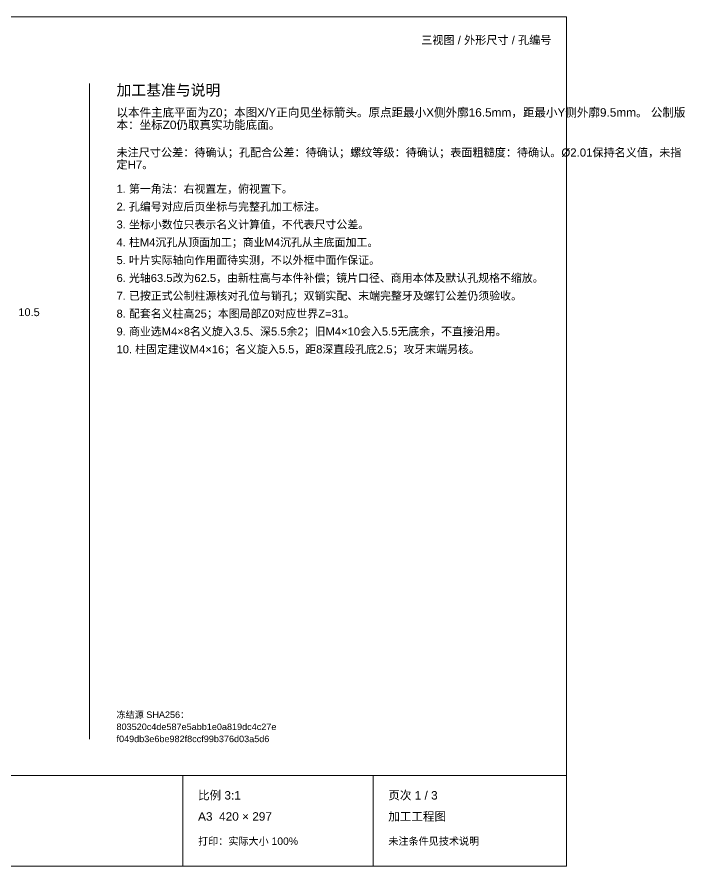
# Paper-space layout '01_三视图' of a CAD drawing. Header units: millimetres. Extents: x 8 to 451, y 8 to 289.
# Drawn here: x 230 to 451.2, y 8 to 289 of the extents above; entities that cross this region are included whole.
import ezdxf
from ezdxf.enums import TextEntityAlignment as Align

# ---------------------------------------------------------------- set-up
doc = ezdxf.new("R2010")
doc.units = ezdxf.units.MM
doc.layers.add('ANNOTATIONS', color=7, linetype='CONTINUOUS', lineweight=18)
doc.styles.add('CJK', font='Arial Unicode.ttf')

psp = doc.layouts.new('01_三视图')

# ---------------------------------------------------------------- linework, layer by layer
at = {"layer": 'ANNOTATIONS'}
for p, q in [((412, 289), (8, 289)), ((412, 8), (412, 289)), ((254, 50), (254, 267)), ((8, 38), (412, 38)), ((285, 8), (285, 38)), ((348, 8), (348, 38)), ((8, 8), (412, 8))]:
    psp.add_line(p, q, dxfattribs=at)

# ---------------------------------------------------------------- texts
at = {"layer": 'ANNOTATIONS', "style": 'CJK'}
psp.add_text('三视图 / 外形尺寸 / 孔编号', height=2.7, dxfattribs=at).set_placement((407, 280), align=Align.RIGHT)
for s, height, p in [('加工基准与说明', 3.6, (263, 263)), ('以本件主底平面为Z0；本图X/Y正向见坐标箭头。原点距最小X侧外廓16.5mm，距最小Y侧外廓9.5mm。 公制版', 2.8, (263, 256)), ('本：坐标Z0仍取真实功能底面。', 2.8, (263, 251.9)), ('未注尺寸公差：待确认；孔配合公差：待确认；螺纹等级：待确认；表面粗糙度：待确认。Ø2.01保持名义值，未指', 2.7, (263, 242.8)), ('定H7。', 2.7, (263, 238.8)), ('1. 第一角法：右视置左，俯视置下。', 2.65, (263, 230.8)), ('2. 孔编号对应后页坐标与完整孔加工标注。', 2.65, (263, 224.9)), ('3. 坐标小数位只表示名义计算值，不代表尺寸公差。', 2.65, (263, 219)), ('4. 柱M4沉孔从顶面加工；商业M4沉孔从主底面加工。', 2.65, (263, 213.1)), ('5. 叶片实际轴向作用面待实测，不以外框中面作保证。', 2.65, (263, 207.2)), ('6. 光轴63.5改为62.5，由新柱高与本件补偿；镜片口径、商用本体及默认孔规格不缩放。', 2.65, (263, 201.3)), ('7. 已按正式公制柱源核对孔位与销孔；双销实配、末端完整牙及螺钉公差仍须验收。', 2.65, (263, 195.4)), ('10.5', 2.6, (230.5, 190)), ('8. 配套名义柱高25；本图局部Z0对应世界Z=31。', 2.65, (263, 189.5)), ('9. 商业选M4×8名义旋入3.5、深5.5余2；旧M4×10会入5.5无底余，不直接沿用。', 2.65, (263, 183.6)), ('10. 柱固定建议M4×16；名义旋入5.5，距8深直段孔底2.5；攻牙末端另核。', 2.65, (263, 177.7)), ('冻结源 SHA256：', 2.15, (263, 57)), ('803520c4de587e5abb1e0a819dc4c27e', 2.15, (263, 53)), ('f049db3e6be982f8ccf99b376d03a5d6', 2.15, (263, 49)), ('比例 3:1', 2.8, (290, 30)), ('页次 1 / 3', 2.8, (353, 30)), ('A3  420 × 297', 2.8, (290, 23)), ('加工工程图', 2.8, (353, 23)), ('打印：实际大小 100%', 2.45, (290, 15)), ('未注条件见技术说明', 2.45, (353, 15))]:
    psp.add_text(s, height=height, dxfattribs=at).set_placement(p)

doc.saveas('drawing.dxf')
